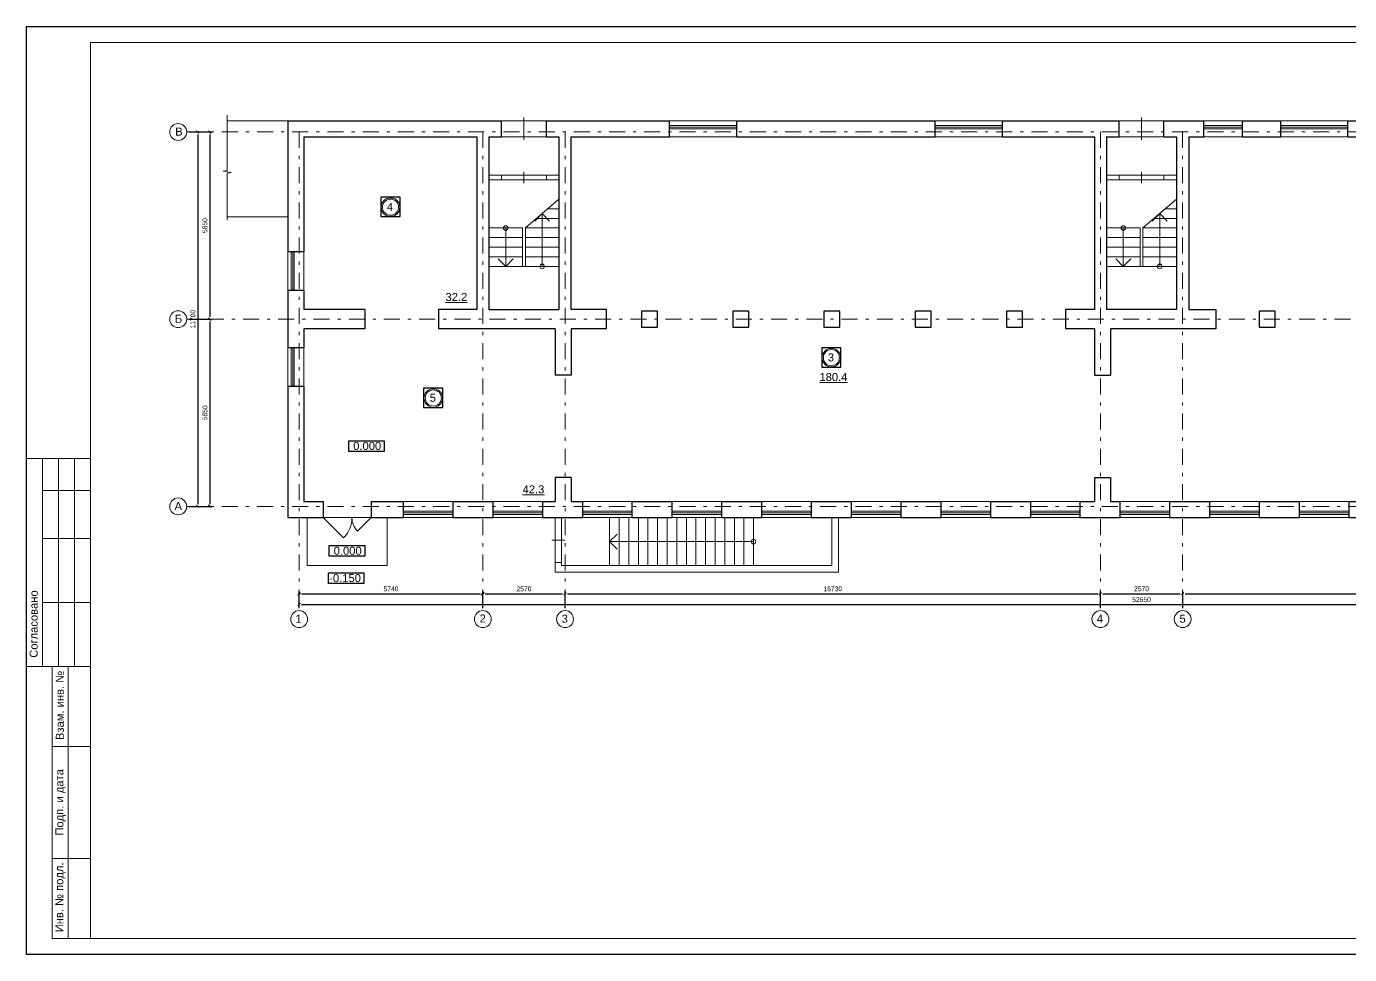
# Model space of a CAD drawing. Header units: metres. Extents: x 1642.4 to 1724.4, y -309.1 to -280.1.
# Drawn here: x 1642.43 to 1683.78, y -309.1 to -280.1 of the extents above; entities that cross this region are included whole.
import ezdxf
from ezdxf.enums import TextEntityAlignment as Align

# ---------------------------------------------------------------- set-up
doc = ezdxf.new("R2010")
doc.units = ezdxf.units.M
doc.header["$MEASUREMENT"] = 0
doc.linetypes.add('( Dashdot )', pattern=[1.001, 0.5, -0.25, 0.001, -0.25])
doc.linetypes.add('DGN Style 3', pattern=[55.399213, 39.570866, -15.828346])
doc.layers.get('Defpoints').update_dxf_attribs({"lineweight": 0})
doc.layers.add('Level 50', color=7, linetype='Continuous', lineweight=0)
doc.layers.add('Level 63', color=7, linetype='Continuous', lineweight=0)
doc.layers.add('YOLO_FRAME', color=1, linetype='Continuous')
doc.layers.add('YOLO_TABLE', color=1, linetype='Continuous')
doc.styles.get("Standard").update_dxf_attribs({"font": 'times.ttf'})
doc.styles.add('Style-Arial', font='arial.ttf')
doc.dimstyles.get("Standard").update_dxf_attribs({"dimtxt": 0.18, "dimasz": 0.18, "dimexe": 0.18, "dimexo": 0.0625, "dimgap": 0.09, "dimtad": 0, "dimtih": 1, "dimtoh": 1, "dimdec": 4, "dimzin": 0, "dimdsep": 46, "dimtxsty": 'Standard', "dimcen": 0.09, "dimadec": 0, "dimazin": 0, "dimtfac": 1, "dimtdec": 4, "dimtofl": 0, "dimtmove": 0, "dimatfit": 3, "dimfxl": 1, "dimtolj": 1, "dimtzin": 0, "dimarcsym": 0})

# ---------------------------------------------------------------- blocks, each defined once
blk = doc.blocks.new('_Oblique-1')
at = {"color": 0, "linetype": 'ByBlock', "lineweight": -2}
blk.add_line((0.5, 0.5), (-0.5, -0.5), dxfattribs=at)
blk = doc.blocks.new('*D1370')
at = {"color": 0, "linetype": 'Continuous', "lineweight": -2, "transparency": 16777216}
for p, q in [((1647.513, -283.399), (1647.859, -283.399)), ((1647.784, -283.474), (1647.784, -295.024)), ((1647.513, -295.099), (1647.859, -295.099))]:
    blk.add_line(p, q, dxfattribs=at)
at = {"layer": 'Defpoints', "color": 0, "linetype": 'Continuous', "lineweight": 0, "transparency": 16777216}
for p in [(1647.438, -283.399), (1647.438, -295.099), (1647.784, -295.099)]:
    blk.add_point(p, dxfattribs=at)
at = {"color": 0, "linetype": 'Continuous', "lineweight": -2, "transparency": 16777216, "xscale": 0.075, "yscale": 0.075, "zscale": 0.075}
for p, rotation in [((1647.784, -283.399), 90), ((1647.784, -295.099), 270)]:
    blk.add_blockref('_Oblique-1', p, dxfattribs=dict(at, rotation=rotation))
at = {"color": 0, "linetype": 'Continuous', "lineweight": 0, "transparency": 16777216, "insert": (1647.632, -289.249), "char_height": 0.15, "attachment_point": 5, "rotation": 90, "style": 'Style-Arial'}
blk.add_mtext('\\A1;11700', dxfattribs=at)
blk = doc.blocks.new('*D1372')
at = {"color": 0, "linetype": 'Continuous', "lineweight": -2, "transparency": 16777216}
for p, q in [((1647.513, -283.399), (1648.235, -283.399)), ((1648.16, -283.474), (1648.16, -289.174)), ((1647.513, -289.249), (1648.235, -289.249))]:
    blk.add_line(p, q, dxfattribs=at)
at = {"layer": 'Defpoints', "color": 0, "linetype": 'Continuous', "lineweight": 0, "transparency": 16777216}
for p in [(1647.438, -283.399), (1647.438, -289.249), (1648.16, -289.249)]:
    blk.add_point(p, dxfattribs=at)
at = {"color": 0, "linetype": 'Continuous', "lineweight": -2, "transparency": 16777216, "xscale": 0.075, "yscale": 0.075, "zscale": 0.075}
for p, rotation in [((1648.16, -283.399), 90), ((1648.16, -289.249), 270)]:
    blk.add_blockref('_Oblique-1', p, dxfattribs=dict(at, rotation=rotation))
at = {"color": 0, "linetype": 'Continuous', "lineweight": 0, "transparency": 16777216, "insert": (1648.008, -286.324), "char_height": 0.15, "attachment_point": 5, "rotation": 90, "style": 'Style-Arial'}
blk.add_mtext('\\A1;5850', dxfattribs=at)
blk = doc.blocks.new('*D1371')
at = {"color": 0, "linetype": 'Continuous', "lineweight": -2, "transparency": 16777216}
for p, q in [((1647.513, -289.249), (1648.235, -289.249)), ((1648.16, -289.324), (1648.16, -295.024)), ((1647.513, -295.099), (1648.235, -295.099))]:
    blk.add_line(p, q, dxfattribs=at)
at = {"layer": 'Defpoints', "color": 0, "linetype": 'Continuous', "lineweight": 0, "transparency": 16777216}
for p in [(1647.438, -289.249), (1647.438, -295.099), (1648.16, -295.099)]:
    blk.add_point(p, dxfattribs=at)
at = {"color": 0, "linetype": 'Continuous', "lineweight": -2, "transparency": 16777216, "xscale": 0.075, "yscale": 0.075, "zscale": 0.075}
for p, rotation in [((1648.16, -289.249), 90), ((1648.16, -295.099), 270)]:
    blk.add_blockref('_Oblique-1', p, dxfattribs=dict(at, rotation=rotation))
at = {"color": 0, "linetype": 'Continuous', "lineweight": 0, "transparency": 16777216, "insert": (1648.008, -292.174), "char_height": 0.15, "attachment_point": 5, "rotation": 90, "style": 'Style-Arial'}
blk.add_mtext('\\A1;5850', dxfattribs=at)
blk = doc.blocks.new('*D1373')
at = {"color": 0, "linetype": 'Continuous', "lineweight": -2, "transparency": 16777216}
for p, q in [((1650.952, -298.282), (1650.952, -298.089)), ((1703.602, -298.282), (1703.602, -298.089)), ((1651.027, -298.164), (1703.527, -298.164))]:
    blk.add_line(p, q, dxfattribs=at)
at = {"layer": 'Defpoints', "color": 0, "linetype": 'Continuous', "lineweight": 0, "transparency": 16777216}
for p in [(1650.952, -298.357), (1703.602, -298.164), (1703.602, -298.357)]:
    blk.add_point(p, dxfattribs=at)
at = {"color": 0, "linetype": 'Continuous', "lineweight": -2, "transparency": 16777216, "xscale": 0.075, "yscale": 0.075, "zscale": 0.075, "rotation": 180}
blk.add_blockref('_Oblique-1', (1650.952, -298.164), dxfattribs=at)
at = {"color": 0, "linetype": 'Continuous', "lineweight": -2, "transparency": 16777216, "xscale": 0.075, "yscale": 0.075, "zscale": 0.075}
blk.add_blockref('_Oblique-1', (1703.602, -298.164), dxfattribs=at)
at = {"color": 0, "linetype": 'Continuous', "lineweight": 0, "transparency": 16777216, "insert": (1677.277, -298.012), "char_height": 0.15, "attachment_point": 5, "style": 'Style-Arial'}
blk.add_mtext('\\A1;52650', dxfattribs=at)
blk = doc.blocks.new('*D1380')
at = {"color": 0, "linetype": 'Continuous', "lineweight": -2, "transparency": 16777216}
for p, q in [((1650.952, -298.282), (1650.952, -297.752)), ((1651.027, -297.827), (1656.617, -297.827)), ((1656.692, -298.282), (1656.692, -297.752))]:
    blk.add_line(p, q, dxfattribs=at)
at = {"layer": 'Defpoints', "color": 0, "linetype": 'Continuous', "lineweight": 0, "transparency": 16777216}
for p in [(1656.692, -297.827), (1650.952, -298.357), (1656.692, -298.357)]:
    blk.add_point(p, dxfattribs=at)
at = {"color": 0, "linetype": 'Continuous', "lineweight": -2, "transparency": 16777216, "xscale": 0.075, "yscale": 0.075, "zscale": 0.075, "rotation": 180}
blk.add_blockref('_Oblique-1', (1650.952, -297.827), dxfattribs=at)
at = {"color": 0, "linetype": 'Continuous', "lineweight": -2, "transparency": 16777216, "xscale": 0.075, "yscale": 0.075, "zscale": 0.075}
blk.add_blockref('_Oblique-1', (1656.692, -297.827), dxfattribs=at)
at = {"color": 0, "linetype": 'Continuous', "lineweight": 0, "transparency": 16777216, "insert": (1653.822, -297.675), "char_height": 0.15, "attachment_point": 5, "style": 'Style-Arial'}
blk.add_mtext('\\A1;5740', dxfattribs=at)
blk = doc.blocks.new('*D1374')
at = {"color": 0, "linetype": 'Continuous', "lineweight": -2, "transparency": 16777216}
for p, q in [((1656.692, -298.282), (1656.692, -297.752)), ((1656.767, -297.827), (1659.187, -297.827)), ((1659.262, -298.282), (1659.262, -297.752))]:
    blk.add_line(p, q, dxfattribs=at)
at = {"layer": 'Defpoints', "color": 0, "linetype": 'Continuous', "lineweight": 0, "transparency": 16777216}
for p in [(1659.262, -297.827), (1656.692, -298.357), (1659.262, -298.357)]:
    blk.add_point(p, dxfattribs=at)
at = {"color": 0, "linetype": 'Continuous', "lineweight": -2, "transparency": 16777216, "xscale": 0.075, "yscale": 0.075, "zscale": 0.075, "rotation": 180}
blk.add_blockref('_Oblique-1', (1656.692, -297.827), dxfattribs=at)
at = {"color": 0, "linetype": 'Continuous', "lineweight": -2, "transparency": 16777216, "xscale": 0.075, "yscale": 0.075, "zscale": 0.075}
blk.add_blockref('_Oblique-1', (1659.262, -297.827), dxfattribs=at)
at = {"color": 0, "linetype": 'Continuous', "lineweight": 0, "transparency": 16777216, "insert": (1657.977, -297.675), "char_height": 0.15, "attachment_point": 5, "style": 'Style-Arial'}
blk.add_mtext('\\A1;2570', dxfattribs=at)
blk = doc.blocks.new('*D1375')
at = {"color": 0, "linetype": 'Continuous', "lineweight": -2, "transparency": 16777216}
for p, q in [((1659.262, -298.282), (1659.262, -297.752)), ((1659.337, -297.827), (1675.917, -297.827)), ((1675.992, -298.282), (1675.992, -297.752))]:
    blk.add_line(p, q, dxfattribs=at)
at = {"layer": 'Defpoints', "color": 0, "linetype": 'Continuous', "lineweight": 0, "transparency": 16777216}
for p in [(1675.992, -297.827), (1659.262, -298.357), (1675.992, -298.357)]:
    blk.add_point(p, dxfattribs=at)
at = {"color": 0, "linetype": 'Continuous', "lineweight": -2, "transparency": 16777216, "xscale": 0.075, "yscale": 0.075, "zscale": 0.075, "rotation": 180}
blk.add_blockref('_Oblique-1', (1659.262, -297.827), dxfattribs=at)
at = {"color": 0, "linetype": 'Continuous', "lineweight": -2, "transparency": 16777216, "xscale": 0.075, "yscale": 0.075, "zscale": 0.075}
blk.add_blockref('_Oblique-1', (1675.992, -297.827), dxfattribs=at)
at = {"color": 0, "linetype": 'Continuous', "lineweight": 0, "transparency": 16777216, "insert": (1667.627, -297.675), "char_height": 0.15, "attachment_point": 5, "style": 'Style-Arial'}
blk.add_mtext('\\A1;16730', dxfattribs=at)
blk = doc.blocks.new('*D1376')
at = {"color": 0, "linetype": 'Continuous', "lineweight": -2, "transparency": 16777216}
for p, q in [((1675.992, -298.282), (1675.992, -297.752)), ((1676.067, -297.827), (1678.487, -297.827)), ((1678.562, -298.282), (1678.562, -297.752))]:
    blk.add_line(p, q, dxfattribs=at)
at = {"layer": 'Defpoints', "color": 0, "linetype": 'Continuous', "lineweight": 0, "transparency": 16777216}
for p in [(1678.562, -297.827), (1675.992, -298.357), (1678.562, -298.357)]:
    blk.add_point(p, dxfattribs=at)
at = {"color": 0, "linetype": 'Continuous', "lineweight": -2, "transparency": 16777216, "xscale": 0.075, "yscale": 0.075, "zscale": 0.075, "rotation": 180}
blk.add_blockref('_Oblique-1', (1675.992, -297.827), dxfattribs=at)
at = {"color": 0, "linetype": 'Continuous', "lineweight": -2, "transparency": 16777216, "xscale": 0.075, "yscale": 0.075, "zscale": 0.075}
blk.add_blockref('_Oblique-1', (1678.562, -297.827), dxfattribs=at)
at = {"color": 0, "linetype": 'Continuous', "lineweight": 0, "transparency": 16777216, "insert": (1677.277, -297.675), "char_height": 0.15, "attachment_point": 5, "style": 'Style-Arial'}
blk.add_mtext('\\A1;2570', dxfattribs=at)
blk = doc.blocks.new('*D1377')
at = {"color": 0, "linetype": 'Continuous', "lineweight": -2, "transparency": 16777216}
for p, q in [((1678.562, -298.282), (1678.562, -297.752)), ((1678.637, -297.827), (1695.167, -297.827)), ((1695.242, -298.282), (1695.242, -297.752))]:
    blk.add_line(p, q, dxfattribs=at)
at = {"layer": 'Defpoints', "color": 0, "linetype": 'Continuous', "lineweight": 0, "transparency": 16777216}
for p in [(1695.242, -297.827), (1678.562, -298.357), (1695.242, -298.357)]:
    blk.add_point(p, dxfattribs=at)
at = {"color": 0, "linetype": 'Continuous', "lineweight": -2, "transparency": 16777216, "xscale": 0.075, "yscale": 0.075, "zscale": 0.075, "rotation": 180}
blk.add_blockref('_Oblique-1', (1678.562, -297.827), dxfattribs=at)
at = {"color": 0, "linetype": 'Continuous', "lineweight": -2, "transparency": 16777216, "xscale": 0.075, "yscale": 0.075, "zscale": 0.075}
blk.add_blockref('_Oblique-1', (1695.242, -297.827), dxfattribs=at)
at = {"color": 0, "linetype": 'Continuous', "lineweight": 0, "transparency": 16777216, "insert": (1686.902, -297.675), "char_height": 0.15, "attachment_point": 5, "style": 'Style-Arial'}
blk.add_mtext('\\A1;16680', dxfattribs=at)

msp = doc.modelspace()

# ---------------------------------------------------------------- linework, layer by layer
at = {"color": 7, "linetype": 'DGN Style 3', "lineweight": 0}
for p, q in [((1650.60162755, -283.04901842), (1648.7022331, -283.04901842)), ((1650.60162755, -286.04901842), (1648.7022331, -286.04901842))]:
    msp.add_line(p, q, dxfattribs=at)
at = {"color": 7, "linetype": 'Continuous', "lineweight": 30}
for p, q in [((1650.60162755, -283.04901842), (1657.27662755, -283.04901842)), ((1650.60162755, -283.04901842), (1650.60162755, -287.14901842)), ((1657.27662755, -283.54901842), (1657.27662755, -283.04901842)), ((1658.67662755, -283.54901842), (1658.67662755, -283.04901842)), ((1658.67662755, -283.04901842), (1662.52662755, -283.04901842)), ((1662.52662755, -283.54901842), (1662.52662755, -283.04901842)), ((1664.62662755, -283.54901842), (1664.62662755, -283.04901842)), ((1664.62662755, -283.04901842), (1670.82662755, -283.04901842)), ((1670.82662755, -283.54901842), (1670.82662755, -283.04901842)), ((1672.92662755, -283.54901842), (1672.92662755, -283.04901842)), ((1672.92662755, -283.04901842), (1676.57662755, -283.04901842)), ((1676.57662755, -283.54901842), (1676.57662755, -283.04901842)), ((1677.97662755, -283.54901842), (1677.97662755, -283.04901842)), ((1677.97662755, -283.04901842), (1679.22662755, -283.04901842)), ((1679.22662755, -283.54901842), (1679.22662755, -283.04901842)), ((1680.42662755, -283.54901842), (1680.42662755, -283.04901842)), ((1680.42662755, -283.04901842), (1681.62662755, -283.04901842)), ((1681.62662755, -283.54901842), (1681.62662755, -283.04901842)), ((1683.72662755, -283.54901842), (1683.72662755, -283.04901842)), ((1683.72662755, -283.04901842), (1687.52662755, -283.04901842)), ((1651.10162755, -283.54901842), (1656.50162755, -283.54901842)), ((1651.10162755, -283.54901842), (1651.10162755, -287.14901842)), ((1656.50162755, -283.54901842), (1656.50162755, -288.94901842)), ((1656.88162755, -283.54901842), (1656.88162755, -288.94901842)), ((1656.88162755, -283.54901842), (1657.27662755, -283.54901842)), ((1658.67662755, -283.54901842), (1659.07162755, -283.54901842)), ((1659.07162755, -283.54901842), (1659.07162755, -288.94901842)), ((1659.45162755, -288.94901842), (1659.45162755, -283.54901842)), ((1659.45162755, -283.54901842), (1662.52662755, -283.54901842)), ((1664.62662755, -283.54901842), (1670.82662755, -283.54901842)), ((1672.92662755, -283.54901842), (1675.80162755, -283.54901842)), ((1675.80162755, -283.54901842), (1675.80162755, -288.94901842)), ((1676.18162755, -283.54901842), (1676.18162755, -288.94901842)), ((1676.18162755, -283.54901842), (1676.57662755, -283.54901842)), ((1677.97662755, -283.54901842), (1678.37162755, -283.54901842)), ((1678.37162755, -283.54901842), (1678.37162755, -288.94901842)), ((1678.75162755, -283.54901842), (1678.75162755, -288.94901842)), ((1678.75162755, -283.54901842), (1679.22662755, -283.54901842)), ((1680.42662755, -283.54901842), (1681.62662755, -283.54901842)), ((1683.72662755, -283.54901842), (1687.52662755, -283.54901842)), ((1651.10162755, -287.14901842), (1650.60162755, -287.14901842)), ((1651.10162755, -288.34901842), (1650.60162755, -288.34901842)), ((1650.60162755, -288.34901842), (1650.60162755, -290.14901842)), ((1651.10162755, -288.34901842), (1651.10162755, -288.94901842)), ((1653.00162755, -288.94901842), (1651.10162755, -288.94901842)), ((1653.00162755, -288.94901842), (1653.00162755, -289.54901842)), ((1655.30162755, -288.94901842), (1655.30162755, -289.54901842)), ((1656.50162755, -288.94901842), (1655.30162755, -288.94901842)), ((1656.88162755, -288.94901842), (1659.07162755, -288.94901842)), ((1660.55162755, -288.94901842), (1659.45162755, -288.94901842)), ((1660.55162755, -289.54901842), (1660.55162755, -288.94901842)), ((1675.80162755, -288.94901842), (1674.90162755, -288.94901842)), ((1674.90162755, -288.94901842), (1674.90162755, -289.54901842)), ((1678.37162755, -288.94901842), (1676.18162755, -288.94901842)), ((1678.75162755, -288.94901842), (1679.60162755, -288.94901842)), ((1679.60162755, -288.94901842), (1679.60162755, -289.54901842)), ((1651.10162755, -289.54901842), (1651.10162755, -290.14901842)), ((1653.00162755, -289.54901842), (1651.10162755, -289.54901842)), ((1658.95162755, -289.54901842), (1655.30162755, -289.54901842)), ((1658.95162755, -289.54901842), (1658.95162755, -290.99901842)), ((1660.55162755, -289.54901842), (1659.45162755, -289.54901842)), ((1659.45162755, -289.54901842), (1659.45162755, -290.99901842)), ((1675.80162755, -289.54901842), (1674.90162755, -289.54901842)), ((1675.80162755, -289.54901842), (1675.80162755, -290.99901842)), ((1676.30162755, -289.54901842), (1676.30162755, -290.99901842)), ((1679.60162755, -289.54901842), (1676.30162755, -289.54901842)), ((1651.10162755, -290.14901842), (1650.60162755, -290.14901842)), ((1659.45162755, -290.99901842), (1658.95162755, -290.99901842)), ((1675.80162755, -290.99901842), (1676.30162755, -290.99901842)), ((1651.10162755, -291.34901842), (1650.60162755, -291.34901842)), ((1650.60162755, -291.34901842), (1650.60162755, -295.44901842)), ((1651.10162755, -291.34901842), (1651.10162755, -294.94901842)), ((1659.45162755, -294.19901842), (1658.95162755, -294.19901842)), ((1658.95162755, -294.19901842), (1658.95162755, -294.94901842)), ((1659.45162755, -294.19901842), (1659.45162755, -294.94901842)), ((1675.80162755, -294.19901842), (1676.30162755, -294.19901842)), ((1675.80162755, -294.19901842), (1675.80162755, -294.94901842)), ((1676.30162755, -294.19901842), (1676.30162755, -294.94901842)), ((1651.10162755, -294.94901842), (1651.70162755, -294.94901842)), ((1651.70162755, -294.94901842), (1651.70162755, -295.44901842)), ((1653.20162755, -294.94901842), (1653.20162755, -295.44901842)), ((1653.20162755, -294.94901842), (1654.20162755, -294.94901842)), ((1654.20162755, -294.94901842), (1654.20162755, -295.44901842)), ((1655.75162755, -294.94901842), (1657.00162755, -294.94901842)), ((1655.75162755, -294.94901842), (1655.75162755, -295.44901842)), ((1657.00162755, -294.94901842), (1657.00162755, -295.44901842)), ((1658.55162755, -294.94901842), (1658.95162755, -294.94901842)), ((1658.55162755, -294.94901842), (1658.55162755, -295.44901842)), ((1659.45162755, -294.94901842), (1659.80162755, -294.94901842)), ((1659.80162755, -294.94901842), (1659.80162755, -295.44901842)), ((1661.35162755, -294.94901842), (1662.60162755, -294.94901842)), ((1661.35162755, -294.94901842), (1661.35162755, -295.44901842)), ((1662.60162755, -294.94901842), (1662.60162755, -295.44901842)), ((1664.15162755, -294.94901842), (1665.40162755, -294.94901842)), ((1664.15162755, -294.94901842), (1664.15162755, -295.44901842)), ((1665.40162755, -294.94901842), (1665.40162755, -295.44901842)), ((1666.95162755, -294.94901842), (1668.20162755, -294.94901842)), ((1666.95162755, -294.94901842), (1666.95162755, -295.44901842)), ((1668.20162755, -294.94901842), (1668.20162755, -295.44901842)), ((1669.75162755, -294.94901842), (1671.00162755, -294.94901842)), ((1669.75162755, -294.94901842), (1669.75162755, -295.44901842)), ((1671.00162755, -294.94901842), (1671.00162755, -295.44901842)), ((1672.55162755, -294.94901842), (1673.80162755, -294.94901842)), ((1672.55162755, -294.94901842), (1672.55162755, -295.44901842)), ((1673.80162755, -294.94901842), (1673.80162755, -295.44901842)), ((1675.35162755, -294.94901842), (1675.80162755, -294.94901842)), ((1675.35162755, -294.94901842), (1675.35162755, -295.44901842)), ((1676.30162755, -294.94901842), (1676.60162755, -294.94901842)), ((1676.60162755, -294.94901842), (1676.60162755, -295.44901842)), ((1678.15162755, -294.94901842), (1679.40162755, -294.94901842)), ((1678.15162755, -294.94901842), (1678.15162755, -295.44901842)), ((1679.40162755, -294.94901842), (1679.40162755, -295.44901842)), ((1680.95162755, -294.94901842), (1682.20162755, -294.94901842)), ((1680.95162755, -294.94901842), (1680.95162755, -295.44901842)), ((1682.20162755, -294.94901842), (1682.20162755, -295.44901842)), ((1683.75162755, -294.94901842), (1685.00162755, -294.94901842)), ((1683.75162755, -294.94901842), (1683.75162755, -295.44901842)), ((1650.60162755, -295.44901842), (1651.70162755, -295.44901842)), ((1653.20162755, -295.44901842), (1654.20162755, -295.44901842)), ((1655.75162755, -295.44901842), (1657.00162755, -295.44901842)), ((1658.55162755, -295.44901842), (1659.80162755, -295.44901842)), ((1661.35162755, -295.44901842), (1662.60162755, -295.44901842)), ((1664.15162755, -295.44901842), (1665.40162755, -295.44901842)), ((1666.95162755, -295.44901842), (1668.20162755, -295.44901842)), ((1669.75162755, -295.44901842), (1671.00162755, -295.44901842)), ((1672.55162755, -295.44901842), (1673.80162755, -295.44901842)), ((1675.35162755, -295.44901842), (1676.60162755, -295.44901842)), ((1678.15162755, -295.44901842), (1679.40162755, -295.44901842)), ((1680.95162755, -295.44901842), (1682.20162755, -295.44901842)), ((1683.75162755, -295.44901842), (1685.00162755, -295.44901842))]:
    msp.add_line(p, q, dxfattribs=at)
at = {"color": 7, "linetype": 'Continuous', "lineweight": 0}
for p, q in [((1657.97662755, -283.64901842), (1657.97662755, -282.94901842)), ((1662.52662755, -283.19901842), (1664.62662755, -283.19901842)), ((1670.82662755, -283.19901842), (1672.92662755, -283.19901842)), ((1677.27662755, -283.64901842), (1677.27662755, -282.94901842)), ((1679.22662755, -283.19901842), (1680.42662755, -283.19901842)), ((1662.52662755, -283.24901842), (1664.62662755, -283.24901842)), ((1662.52662755, -283.29901842), (1664.62662755, -283.29901842)), ((1670.82662755, -283.24901842), (1672.92662755, -283.24901842)), ((1670.82662755, -283.29901842), (1672.92662755, -283.29901842)), ((1679.22662755, -283.24901842), (1680.42662755, -283.24901842)), ((1679.22662755, -283.29901842), (1680.42662755, -283.29901842)), ((1657.97662755, -284.64901842), (1657.97662755, -284.99901842)), ((1677.27662755, -284.64901842), (1677.27662755, -284.99901842)), ((1658.02162755, -286.39901842), (1659.07162755, -285.49901842)), ((1677.32162755, -286.39901842), (1678.37162755, -285.49901842)), ((1658.31276396, -286.18288202), (1658.54662755, -285.94901842)), ((1658.37162755, -286.09901842), (1659.07162755, -286.09901842)), ((1658.54662755, -287.59901842), (1658.54662755, -285.94901842)), ((1658.78049115, -286.18288202), (1658.54662755, -285.94901842)), ((1658.72162755, -285.79901842), (1659.07162755, -285.79901842)), ((1677.61276396, -286.18288202), (1677.84662755, -285.94901842)), ((1677.67162755, -286.09901842), (1678.37162755, -286.09901842)), ((1677.84662755, -287.59901842), (1677.84662755, -285.94901842)), ((1678.08049115, -286.18288202), (1677.84662755, -285.94901842)), ((1678.02162755, -285.79901842), (1678.37162755, -285.79901842)), ((1656.88162755, -286.39901842), (1657.93162755, -286.39901842)), ((1657.40662755, -286.39901842), (1657.40662755, -287.59901842)), ((1657.93162755, -286.39901842), (1657.93162755, -287.59901842)), ((1658.02162755, -286.39901842), (1658.02162755, -287.59901842)), ((1658.02162755, -286.39901842), (1659.07162755, -286.39901842)), ((1676.18162755, -286.39901842), (1677.23162755, -286.39901842)), ((1676.70662755, -286.39901842), (1676.70662755, -287.59901842)), ((1677.23162755, -286.39901842), (1677.23162755, -287.59901842)), ((1677.32162755, -286.39901842), (1677.32162755, -287.59901842)), ((1677.32162755, -286.39901842), (1678.37162755, -286.39901842)), ((1656.88162755, -286.69901842), (1657.93162755, -286.69901842)), ((1658.02162755, -286.69901842), (1659.07162755, -286.69901842)), ((1676.18162755, -286.69901842), (1677.23162755, -286.69901842)), ((1677.32162755, -286.69901842), (1678.37162755, -286.69901842)), ((1650.70162755, -287.14901842), (1650.70162755, -288.34901842)), ((1650.75162755, -287.14901842), (1650.75162755, -288.34901842)), ((1650.80162755, -287.14901842), (1650.80162755, -288.34901842)), ((1656.88162755, -286.99901842), (1657.93162755, -286.99901842)), ((1656.88162755, -287.29901842), (1657.93162755, -287.29901842)), ((1658.02162755, -286.99901842), (1659.07162755, -286.99901842)), ((1658.02162755, -287.29901842), (1659.07162755, -287.29901842)), ((1676.18162755, -286.99901842), (1677.23162755, -286.99901842)), ((1676.18162755, -287.29901842), (1677.23162755, -287.29901842)), ((1677.32162755, -286.99901842), (1678.37162755, -286.99901842)), ((1677.32162755, -287.29901842), (1678.37162755, -287.29901842)), ((1656.88162755, -287.59901842), (1659.07162755, -287.59901842)), ((1657.17276396, -287.36515482), (1657.40662755, -287.59901842)), ((1657.64049115, -287.36515482), (1657.40662755, -287.59901842)), ((1676.18162755, -287.59901842), (1678.37162755, -287.59901842)), ((1676.47276396, -287.36515482), (1676.70662755, -287.59901842)), ((1676.94049115, -287.36515482), (1676.70662755, -287.59901842)), ((1650.70162755, -290.14901842), (1650.70162755, -291.34901842)), ((1650.75162755, -290.14901842), (1650.75162755, -291.34901842)), ((1650.80162755, -290.14901842), (1650.80162755, -291.34901842)), ((1651.70162755, -295.44901842), (1653.20162755, -295.44901842)), ((1654.20162755, -295.24901842), (1655.75162755, -295.24901842)), ((1654.20162755, -295.29901842), (1655.75162755, -295.29901842)), ((1654.20162755, -295.34901842), (1655.75162755, -295.34901842)), ((1657.00162755, -295.24901842), (1658.55162755, -295.24901842)), ((1657.00162755, -295.29901842), (1658.55162755, -295.29901842)), ((1657.00162755, -295.34901842), (1658.55162755, -295.34901842)), ((1658.95162755, -296.84901842), (1658.95162755, -295.44901842)), ((1659.15162755, -296.84901842), (1659.15162755, -295.44901842)), ((1659.80162755, -295.24901842), (1661.35162755, -295.24901842)), ((1659.80162755, -295.29901842), (1661.35162755, -295.29901842)), ((1659.80162755, -295.34901842), (1661.35162755, -295.34901842)), ((1660.95162755, -296.94901842), (1660.95162755, -295.44901842)), ((1661.25162755, -296.94901842), (1661.25162755, -295.44901842)), ((1661.55162755, -296.94901842), (1661.55162755, -295.44901842)), ((1661.85162755, -296.94901842), (1661.85162755, -295.44901842)), ((1662.15162755, -296.94901842), (1662.15162755, -295.44901842)), ((1662.45162755, -296.94901842), (1662.45162755, -295.44901842)), ((1662.60162755, -295.24901842), (1664.15162755, -295.24901842)), ((1662.60162755, -295.29901842), (1664.15162755, -295.29901842)), ((1662.60162755, -295.34901842), (1664.15162755, -295.34901842)), ((1662.75162755, -296.94901842), (1662.75162755, -295.44901842)), ((1663.05162755, -296.94901842), (1663.05162755, -295.44901842)), ((1663.35162755, -296.94901842), (1663.35162755, -295.44901842)), ((1663.65162755, -296.94901842), (1663.65162755, -295.44901842)), ((1663.95162755, -296.94901842), (1663.95162755, -295.44901842)), ((1664.25162755, -296.94901842), (1664.25162755, -295.44901842)), ((1664.55162755, -296.94901842), (1664.55162755, -295.44901842)), ((1664.85162755, -296.94901842), (1664.85162755, -295.44901842)), ((1665.40162755, -295.24901842), (1666.95162755, -295.24901842)), ((1665.40162755, -295.29901842), (1666.95162755, -295.29901842)), ((1665.40162755, -295.34901842), (1666.95162755, -295.34901842)), ((1668.20162755, -295.24901842), (1669.75162755, -295.24901842)), ((1668.20162755, -295.29901842), (1669.75162755, -295.29901842)), ((1668.20162755, -295.34901842), (1669.75162755, -295.34901842)), ((1671.00162755, -295.24901842), (1672.55162755, -295.24901842)), ((1671.00162755, -295.29901842), (1672.55162755, -295.29901842)), ((1671.00162755, -295.34901842), (1672.55162755, -295.34901842)), ((1673.80162755, -295.24901842), (1675.35162755, -295.24901842)), ((1673.80162755, -295.29901842), (1675.35162755, -295.29901842)), ((1673.80162755, -295.34901842), (1675.35162755, -295.34901842)), ((1676.60162755, -295.24901842), (1678.15162755, -295.24901842)), ((1676.60162755, -295.29901842), (1678.15162755, -295.29901842)), ((1676.60162755, -295.34901842), (1678.15162755, -295.34901842)), ((1679.40162755, -295.24901842), (1680.95162755, -295.24901842)), ((1679.40162755, -295.29901842), (1680.95162755, -295.29901842)), ((1679.40162755, -295.34901842), (1680.95162755, -295.34901842)), ((1682.20162755, -295.24901842), (1683.75162755, -295.24901842)), ((1682.20162755, -295.29901842), (1683.75162755, -295.29901842)), ((1682.20162755, -295.34901842), (1683.75162755, -295.34901842)), ((1660.88549115, -295.96515482), (1660.65162755, -296.19901842)), ((1658.85162755, -296.14901842), (1659.25162755, -296.14901842)), ((1665.15162755, -296.19901842), (1660.65162755, -296.19901842)), ((1660.88549115, -296.43288202), (1660.65162755, -296.19901842))]:
    msp.add_line(p, q, dxfattribs=at)
at = {"color": 7, "linetype": 'Continuous', "lineweight": 0, "extrusion": (0, 0, -1)}
for p, q in [((1683.72662755, -283.19901842), (1681.62662755, -283.19901842)), ((1683.72662755, -283.24901842), (1681.62662755, -283.24901842)), ((1683.72662755, -283.29901842), (1681.62662755, -283.29901842))]:
    msp.add_line(p, q, dxfattribs=at)
at = {"color": 1, "linetype": '( Dashdot )', "lineweight": 0}
for p, q in [((1647.43752077, -283.39901842), (1703.60162755, -283.39901842)), ((1650.95162755, -283.39901842), (1650.95162755, -298.35686315)), ((1656.69162755, -283.39901842), (1656.69162755, -298.35686315)), ((1659.26162755, -283.39901842), (1659.26162755, -298.35686315)), ((1675.99162755, -283.39901842), (1675.99162755, -298.35686315)), ((1678.56162755, -283.39901842), (1678.56162755, -298.35686315)), ((1703.60162755, -289.24901842), (1647.43752077, -289.24901842)), ((1647.43752077, -295.09901842), (1703.60162755, -295.09901842))]:
    msp.add_line(p, q, dxfattribs=at)
at = {"color": 7, "linetype": 'Continuous', "lineweight": 13}
for p, q in [((1656.88162755, -284.74901842), (1657.27662755, -284.74901842)), ((1657.27662755, -284.74901842), (1657.27662755, -284.89901842)), ((1658.67662755, -284.74901842), (1658.67662755, -284.89901842)), ((1658.67662755, -284.74901842), (1659.07162755, -284.74901842)), ((1676.18162755, -284.74901842), (1676.57662755, -284.74901842)), ((1676.57662755, -284.74901842), (1676.57662755, -284.89901842)), ((1677.97662755, -284.74901842), (1677.97662755, -284.89901842)), ((1677.97662755, -284.74901842), (1678.37162755, -284.74901842)), ((1656.88162755, -284.89901842), (1657.27662755, -284.89901842)), ((1658.67662755, -284.89901842), (1659.07162755, -284.89901842)), ((1676.18162755, -284.89901842), (1676.57662755, -284.89901842)), ((1677.97662755, -284.89901842), (1678.37162755, -284.89901842)), ((1651.70162755, -295.44901842), (1652.33802365, -296.08541452)), ((1653.20162755, -295.44901842), (1652.77736348, -295.87328249)), ((1660.65162755, -296.94901842), (1660.65162755, -295.44901842)), ((1665.15162755, -296.94901842), (1665.15162755, -295.44901842)), ((1667.60162755, -295.44901842), (1667.60162755, -296.94901842)), ((1667.80162755, -295.44901842), (1667.80162755, -297.14901842)), ((1658.95162755, -296.84901842), (1658.95162755, -297.14901842)), ((1658.95162755, -296.84901842), (1659.15162755, -296.84901842)), ((1659.15162755, -296.84901842), (1659.15162755, -296.94901842)), ((1658.95162755, -297.14901842), (1667.80162755, -297.14901842)), ((1659.15162755, -296.94901842), (1667.60162755, -296.94901842))]:
    msp.add_line(p, q, dxfattribs=at)
at = {"color": 7, "linetype": 'Continuous', "lineweight": 0, "flags": 128}
msp.add_lwpolyline([(1648.7022331, -286.14943556), (1648.7022331, -284.68459048), (1648.82348663, -284.66285634), (1648.58097957, -284.62465956), (1648.7022331, -284.60292541), (1648.7022331, -282.87692287)], dxfattribs=at)
for points in [[(1657.27662755, -283.04901842), (1658.67662755, -283.04901842), (1658.67662755, -283.54901842), (1657.27662755, -283.54901842), (1657.27662755, -283.04901842)], [(1662.52662755, -283.04901842), (1664.62662755, -283.04901842), (1664.62662755, -283.54901842), (1662.52662755, -283.54901842), (1662.52662755, -283.04901842)], [(1670.82662755, -283.04901842), (1672.92662755, -283.04901842), (1672.92662755, -283.54901842), (1670.82662755, -283.54901842), (1670.82662755, -283.04901842)], [(1676.57662755, -283.04901842), (1677.97662755, -283.04901842), (1677.97662755, -283.54901842), (1676.57662755, -283.54901842), (1676.57662755, -283.04901842)], [(1679.22662755, -283.04901842), (1680.42662755, -283.04901842), (1680.42662755, -283.54901842), (1679.22662755, -283.54901842), (1679.22662755, -283.04901842)], [(1683.72662755, -283.04901842), (1681.62662755, -283.04901842), (1681.62662755, -283.54901842), (1683.72662755, -283.54901842), (1683.72662755, -283.04901842)], [(1657.27662755, -284.74901842), (1658.67662755, -284.74901842), (1658.67662755, -284.89901842), (1657.27662755, -284.89901842), (1657.27662755, -284.74901842)], [(1676.57662755, -284.74901842), (1677.97662755, -284.74901842), (1677.97662755, -284.89901842), (1676.57662755, -284.89901842), (1676.57662755, -284.74901842)], [(1650.60162755, -287.14901842), (1651.10162755, -287.14901842), (1651.10162755, -288.34901842), (1650.60162755, -288.34901842), (1650.60162755, -287.14901842)], [(1650.60162755, -290.14901842), (1651.10162755, -290.14901842), (1651.10162755, -291.34901842), (1650.60162755, -291.34901842), (1650.60162755, -290.14901842)], [(1654.20162755, -294.94901842), (1655.75162755, -294.94901842), (1655.75162755, -295.44901842), (1654.20162755, -295.44901842), (1654.20162755, -294.94901842)], [(1657.00162755, -294.94901842), (1658.55162755, -294.94901842), (1658.55162755, -295.44901842), (1657.00162755, -295.44901842), (1657.00162755, -294.94901842)], [(1659.80162755, -294.94901842), (1661.35162755, -294.94901842), (1661.35162755, -295.44901842), (1659.80162755, -295.44901842), (1659.80162755, -294.94901842)], [(1662.60162755, -294.94901842), (1664.15162755, -294.94901842), (1664.15162755, -295.44901842), (1662.60162755, -295.44901842), (1662.60162755, -294.94901842)], [(1665.40162755, -294.94901842), (1666.95162755, -294.94901842), (1666.95162755, -295.44901842), (1665.40162755, -295.44901842), (1665.40162755, -294.94901842)], [(1668.20162755, -294.94901842), (1669.75162755, -294.94901842), (1669.75162755, -295.44901842), (1668.20162755, -295.44901842), (1668.20162755, -294.94901842)], [(1671.00162755, -294.94901842), (1672.55162755, -294.94901842), (1672.55162755, -295.44901842), (1671.00162755, -295.44901842), (1671.00162755, -294.94901842)], [(1673.80162755, -294.94901842), (1675.35162755, -294.94901842), (1675.35162755, -295.44901842), (1673.80162755, -295.44901842), (1673.80162755, -294.94901842)], [(1676.60162755, -294.94901842), (1678.15162755, -294.94901842), (1678.15162755, -295.44901842), (1676.60162755, -295.44901842), (1676.60162755, -294.94901842)], [(1679.40162755, -294.94901842), (1680.95162755, -294.94901842), (1680.95162755, -295.44901842), (1679.40162755, -295.44901842), (1679.40162755, -294.94901842)], [(1682.20162755, -294.94901842), (1683.75162755, -294.94901842), (1683.75162755, -295.44901842), (1682.20162755, -295.44901842), (1682.20162755, -294.94901842)]]:
    msp.add_lwpolyline(points, close=True, dxfattribs=at)
at = {"color": 7, "linetype": 'Continuous', "lineweight": 30, "flags": 128}
for points in [[(1661.65162755, -288.99901842), (1661.65162755, -289.49901842), (1662.15162755, -289.49901842), (1662.15162755, -288.99901842), (1661.65162755, -288.99901842)], [(1664.50162755, -288.99901842), (1664.50162755, -289.49901842), (1665.00162755, -289.49901842), (1665.00162755, -288.99901842), (1664.50162755, -288.99901842)], [(1667.35162755, -288.99901842), (1667.35162755, -289.49901842), (1667.85162755, -289.49901842), (1667.85162755, -288.99901842), (1667.35162755, -288.99901842)], [(1670.20162755, -288.99901842), (1670.20162755, -289.49901842), (1670.70162755, -289.49901842), (1670.70162755, -288.99901842), (1670.20162755, -288.99901842)], [(1673.05162755, -288.99901842), (1673.05162755, -289.49901842), (1673.55162755, -289.49901842), (1673.55162755, -288.99901842), (1673.05162755, -288.99901842)], [(1680.95162755, -288.99901842), (1680.95162755, -289.49901842), (1681.45162755, -289.49901842), (1681.45162755, -288.99901842), (1680.95162755, -288.99901842)]]:
    msp.add_lwpolyline(points, close=True, dxfattribs=at)
at = {"color": 7, "linetype": 'Continuous', "lineweight": 13, "flags": 128}
msp.add_lwpolyline([(1651.20162755, -295.44901842), (1653.70162755, -295.44901842), (1653.70162755, -296.94901842), (1651.20162755, -296.94901842), (1651.20162755, -295.44901842)], close=True, dxfattribs=at)
at = {"color": 7, "linetype": 'Continuous', "lineweight": 13}
for centre, radius in [((1647.17416532, -283.39901842), 0.26335544), ((1653.80767417, -285.74823144), 0.29061953), ((1653.80767417, -285.74823144), 0.25201344), ((1647.17416532, -289.24901842), 0.26335544), ((1667.58537591, -290.45082408), 0.29061953), ((1667.58537591, -290.45082408), 0.25201344), ((1655.14430474, -291.71263422), 0.29061953), ((1655.14430474, -291.71263422), 0.25201344), ((1647.17416532, -295.09901842), 0.26335544), ((1650.95162755, -298.6202186), 0.26335544), ((1656.69162755, -298.6202186), 0.26335544), ((1659.26162755, -298.6202186), 0.26335544), ((1675.99162755, -298.6202186), 0.26335544), ((1678.56162755, -298.6202186), 0.26335544)]:
    msp.add_circle(centre, radius, dxfattribs=at)
at = {"color": 7, "linetype": 'Continuous', "lineweight": 0}
for centre in [(1657.40662755, -286.39901842), (1676.70662755, -286.39901842), (1658.54662755, -287.59901842), (1677.84662755, -287.59901842), (1665.15162755, -296.19901842)]:
    msp.add_circle(centre, 0.07198291, dxfattribs=at)
for centre, radius, start, end in [((1651.70162755, -295.44901842), 0.9, 315, 0), ((1653.20162755, -295.44901842), 0.6, 180, 225)]:
    msp.add_arc(centre, radius, start, end, dxfattribs=at)
at = {"layer": 'Level 50', "color": 7, "linetype": 'Continuous', "lineweight": 0}
for p, q in [((1642.43070085, -280.10195569), (1724.43070085, -280.10195569)), ((1642.43070085, -309.10195569), (1642.43070085, -280.10195569)), ((1724.43070085, -309.10195569), (1642.43070085, -309.10195569))]:
    msp.add_line(p, q, dxfattribs=at)
at = {"layer": 'Level 50', "color": 7, "linetype": 'Continuous', "lineweight": 13}
for p, q in [((1644.43070085, -280.60195569), (1723.93070085, -280.60195569)), ((1644.43070085, -280.60195569), (1644.43070085, -308.60195569)), ((1643.99176679, -308.60195569), (1723.93070085, -308.60195569))]:
    msp.add_line(p, q, dxfattribs=at)
at = {"layer": 'Level 63', "color": 7, "linetype": 'Continuous', "lineweight": 13}
for p, q in [((1642.43070085, -293.60195569), (1644.43070085, -293.60195569)), ((1642.43070085, -293.60195569), (1642.43070085, -300.10195569)), ((1642.93070085, -293.60195569), (1642.93070085, -300.10195569)), ((1643.43070085, -293.60195569), (1643.43070085, -300.10195569)), ((1643.93070085, -293.60195569), (1643.93070085, -300.10195569)), ((1642.93070085, -294.60195569), (1644.43070085, -294.60195569)), ((1642.93070085, -296.10195569), (1644.43070085, -296.10195569)), ((1642.93070085, -298.10195569), (1644.43070085, -298.10195569)), ((1642.43070085, -300.10195569), (1644.43070085, -300.10195569)), ((1643.23070085, -308.60195569), (1643.23070085, -300.10195569)), ((1643.73070085, -308.60195569), (1643.73070085, -300.10195569)), ((1643.23070085, -302.60195569), (1644.43070085, -302.60195569)), ((1643.23070085, -306.10195569), (1644.43070085, -306.10195569)), ((1644.43070085, -308.60195569), (1643.23070085, -308.60195569))]:
    msp.add_line(p, q, dxfattribs=at)
at = {"layer": 'YOLO_FRAME'}
msp.add_lwpolyline([(1642.43070085, -280.10195569), (1724.43070085, -280.10195569), (1724.43070085, -309.10195569), (1642.43070085, -309.10195569)], close=True, dxfattribs=at)
at = {"layer": 'YOLO_TABLE'}
for points in [[(1653.50399141, -286.0405759), (1654.10437034, -286.0405759), (1654.10437034, -285.44048756), (1653.50399141, -285.44048756)], [(1667.28169316, -290.74316854), (1667.88207209, -290.74316854), (1667.88207209, -290.1430802), (1667.28169316, -290.1430802)], [(1654.84062198, -292.00497868), (1655.44100091, -292.00497868), (1655.44100091, -291.40489034), (1654.84062198, -291.40489034)], [(1652.50149148, -293.04846281), (1653.61214568, -293.04846281), (1653.61214568, -293.38407338), (1652.50149148, -293.38407338), (1652.50149148, -293.04846281)], [(1651.8916146, -296.32319088), (1653.00226879, -296.32319088), (1653.00226879, -296.65880146), (1651.8916146, -296.65880146), (1651.8916146, -296.32319088)], [(1651.86586174, -297.17672359), (1652.97651594, -297.17672359), (1652.97651594, -297.51233417), (1651.86586174, -297.51233417), (1651.86586174, -297.17672359)]]:
    msp.add_lwpolyline(points, close=True, dxfattribs=at)

# ---------------------------------------------------------------- texts
at = {"color": 7, "linetype": 'Continuous', "lineweight": 30, "style": 'Style-Arial'}
for s, p in [('В', (1647.08013256, -283.26230527)), ('Б', (1647.06799629, -289.11230527)), ('А', (1647.05828727, -294.96230527)), ('1', (1650.8357495, -298.48350545)), ('2', (1656.59239353, -298.47557218)), ('3', (1659.15480748, -298.48350545)), ('4', (1675.8757495, -298.48350545)), ('5', (1678.46080839, -298.48350545))]:
    msp.add_text(s, height=0.25, dxfattribs=at).set_placement(p, align=Align.TOP_LEFT)
at = {"color": 7, "linetype": 'Continuous', "lineweight": 13, "style": 'Style-Arial'}
for s, p in [('4', (1653.69498129, -285.6154818)), ('3', (1667.47268303, -290.31807444)), ('5', (1655.03161186, -291.57988458)), ('0.000', (1652.6416838, -293.08477692)), ('0.000', (1652.03180692, -296.35950499)), ('-0.150', (1651.89336036, -297.21303771))]:
    msp.add_text(s, height=0.25, dxfattribs=at).set_placement(p, align=Align.TOP_LEFT)
at = {"color": 7, "linetype": 'Continuous', "lineweight": 13, "char_height": 0.25, "attachment_point": 1, "line_spacing_factor": 0.6, "style": 'Style-Arial'}
for s, insert in [('\\L32.2', (1655.52564472, -288.42970273)), ('\\L180.4', (1667.21128964, -290.93124366)), ('\\L42.3', (1657.93455313, -294.4410255))]:
    msp.add_mtext(s, dxfattribs=dict(at, insert=insert))
at = {"layer": 'Level 63', "color": 7, "linetype": 'Continuous', "lineweight": 0, "style": 'Style-Arial'}
for s, p in [('Согласовано', (1642.65509565, -298.77453382)), ('Взам. инв. №', (1643.47337978, -301.3175955)), ('Подп. и дата', (1643.46049335, -304.34738919)), ('Инв. № подл.', (1643.45602873, -307.31530699))]:
    msp.add_text(s, height=0.25002, rotation=90, dxfattribs=at).set_placement(p, align=Align.MIDDLE_CENTER)

# ---------------------------------------------------------------- dimensions: what is measured, and where the dimension line sits
at = {"color": 5, "linetype": 'Continuous', "lineweight": 0}
for base, p1, p2, picture, middle in [((1647.78386754, -295.09901842), (1647.43752077, -283.39901842), (1647.43752077, -295.09901842), '*D1370', (1647.63228159, -289.24901842)), ((1648.15993119, -289.24901842), (1647.43752077, -283.39901842), (1647.43752077, -289.24901842), '*D1372', (1648.00834524, -286.32401842)), ((1648.15993119, -295.09901842), (1647.43752077, -289.24901842), (1647.43752077, -295.09901842), '*D1371', (1648.00834524, -292.17401842))]:
    dim = msp.add_linear_dim(base=base, p1=p1, p2=p2, angle=270, dimstyle='Standard', override={"dimtxt": 0.15, "dimasz": 0.075, "dimexe": 0.075, "dimexo": 0.075, "dimgap": 0.075, "dimtad": 1, "dimtih": 0, "dimtoh": 0, "dimlfac": 1000, "dimzin": 11, "dimtxsty": 'Style-Arial', "dimblk": '_Oblique-1', "dimtzin": 11}, dxfattribs=at)
    dim.commit()
    dim.dimension.update_dxf_attribs({"geometry": picture, "text_midpoint": middle})
for base, p1, p2, picture, middle in [((1656.69162755, -297.82687018), (1650.95162755, -298.35686315), (1656.69162755, -298.35686315), '*D1380', (1653.82162755, -297.67528424)), ((1659.26162755, -297.82687018), (1656.69162755, -298.35686315), (1659.26162755, -298.35686315), '*D1374', (1657.97662755, -297.67528424)), ((1675.99162755, -297.82687018), (1659.26162755, -298.35686315), (1675.99162755, -298.35686315), '*D1375', (1667.62662755, -297.67523308)), ((1678.56162755, -297.82687018), (1675.99162755, -298.35686315), (1678.56162755, -298.35686315), '*D1376', (1677.27662755, -297.67528424)), ((1695.24162755, -297.82687018), (1678.56162755, -298.35686315), (1695.24162755, -298.35686315), '*D1377', (1686.90162755, -297.67528424)), ((1703.6016275518, -298.1638984202), (1650.9516275518, -298.3568631505), (1703.6016275518, -298.3568631505), '*D1373', (1677.2766275518, -298.012312472))]:
    dim = msp.add_linear_dim(base=base, p1=p1, p2=p2, dimstyle='Standard', override={"dimtxt": 0.15, "dimasz": 0.075, "dimexe": 0.075, "dimexo": 0.075, "dimgap": 0.075, "dimtad": 1, "dimtih": 0, "dimtoh": 0, "dimlfac": 1000, "dimzin": 11, "dimtxsty": 'Style-Arial', "dimblk": '_Oblique-1', "dimtzin": 11}, dxfattribs=at)
    dim.commit()
    dim.dimension.update_dxf_attribs({"geometry": picture, "text_midpoint": middle})

doc.saveas('drawing.dxf')
